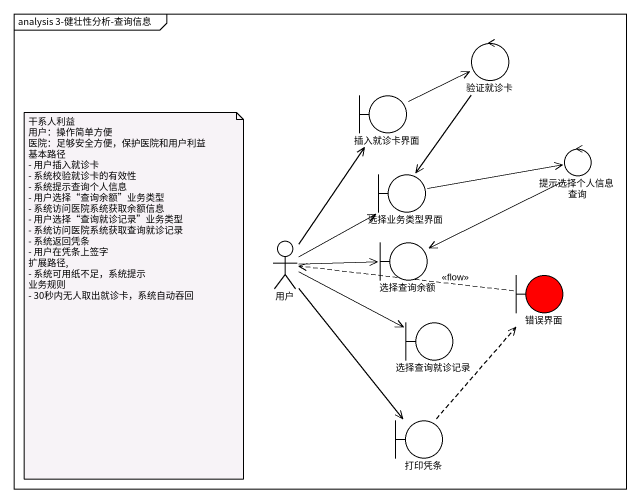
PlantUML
@startuml
mainframe analysis 3-健壮性分析-查询信息
control 验证就诊卡
boundary 插入就诊卡界面
boundary 选择业务类型界面
control 提示选择个人信息查询
actor 用户
boundary 选择查询余额
boundary 错误界面 #FF0000
boundary 选择查询就诊记录
boundary 打印凭条
验证就诊卡 --> 选择业务类型界面
插入就诊卡界面 -right-> 验证就诊卡
选择业务类型界面 -right-> 提示选择个人信息查询
提示选择个人信息查询 -left-> 选择查询余额
用户 -up-> 插入就诊卡界面
用户 -up-> 选择业务类型界面
用户 -right-> 选择查询余额
用户 -right-> 选择查询就诊记录
用户 --> 打印凭条
错误界面 .left.> 用户 : <<flow>>
打印凭条 .up.> 错误界面
note as N1
  干系人利益
  用户：操作简单方便
  医院：足够安全方便，保护医院和用户利益
  基本路径
  - 用户插入就诊卡
  - 系统校验就诊卡的有效性
  - 系统提示查询个人信息
  - 用户选择“查询余额”业务类型
  - 系统访问医院系统获取余额信息
  - 用户选择“查询就诊记录”业务类型
  - 系统访问医院系统获取查询就诊记录
  - 系统返回凭条
  - 用户在凭条上签字
  扩展路径,
  - 系统可用纸不足，系统提示
  业务规则
  - 30秒内无人取出就诊卡，系统自动吞回
end note
@enduml
